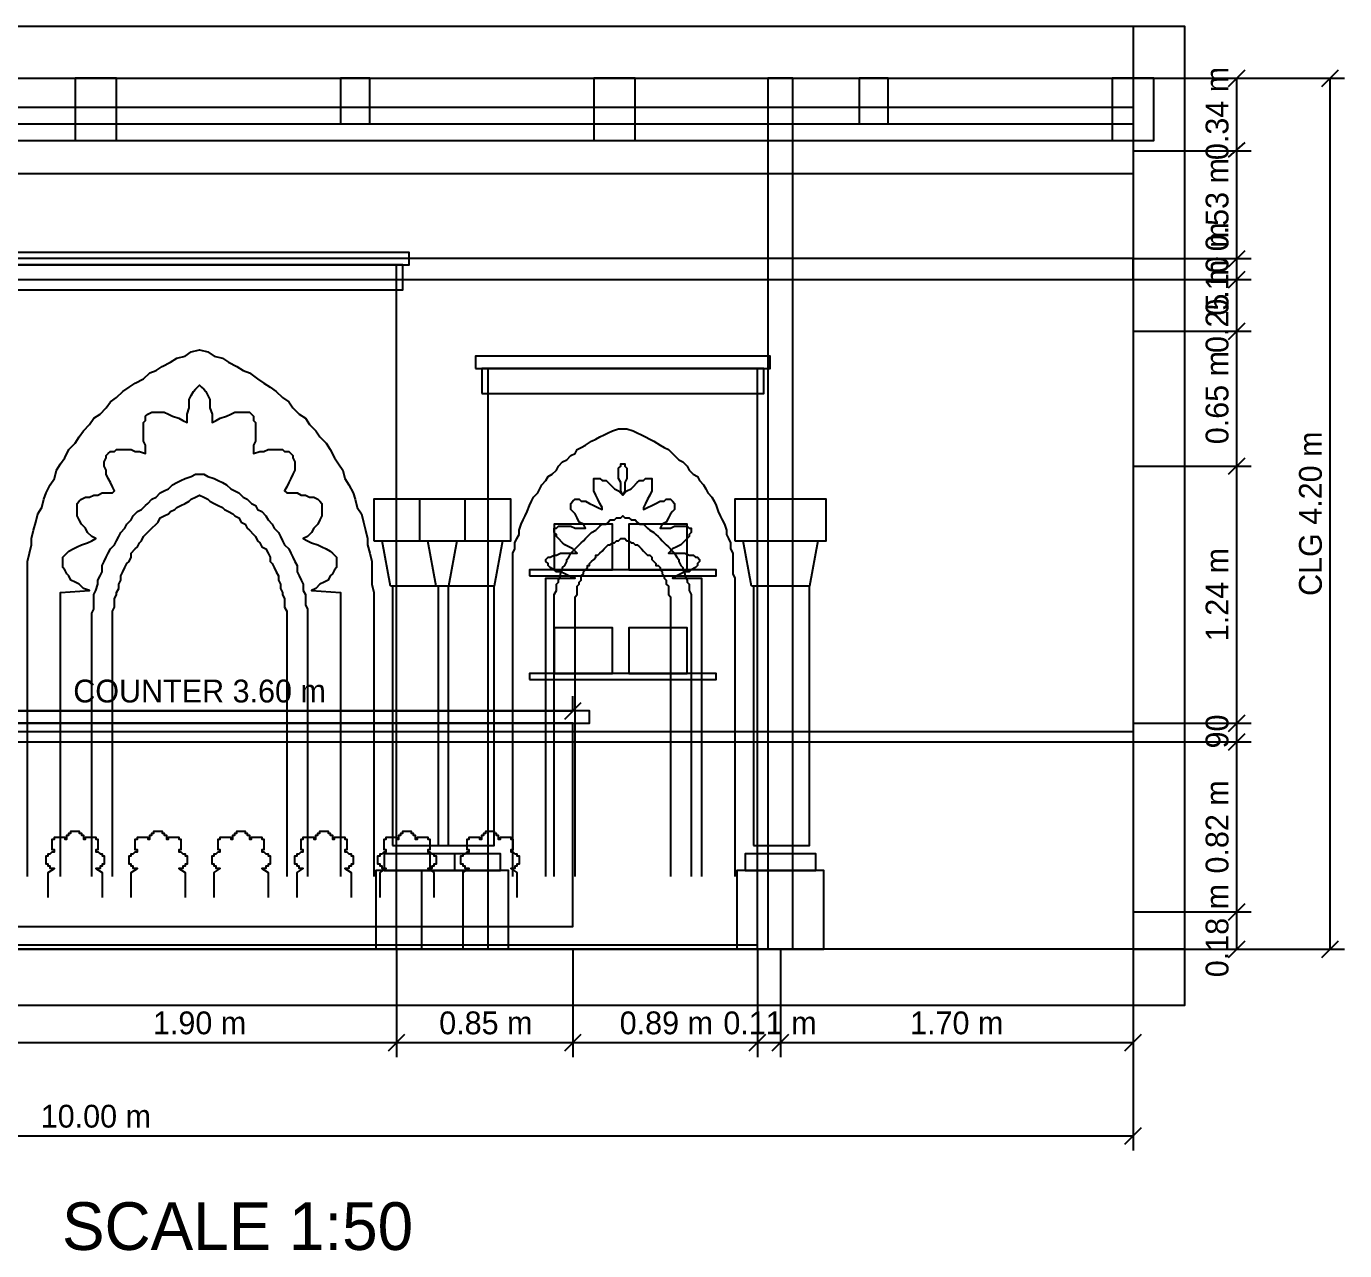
# Model space of a CAD drawing. Header units: metres. Extents: x 1 to 105, y 0 to 17.
# Drawn here: x 58.38 to 64.73, y 0 to 5.9 of the extents above; entities that cross this region are included whole.
import ezdxf
from ezdxf.enums import TextEntityAlignment as Align

# ---------------------------------------------------------------- set-up
doc = ezdxf.new("R2010")
doc.units = ezdxf.units.M
for name, color, linetype in [('A-DIM', 3, 'CONTINUOUS'), ('A-TITLE', 7, 'CONTINUOUS'), ('A-WALL-CUT', 7, 'CONTINUOUS'), ('I-CEIL', 30, 'CONTINUOUS'), ('I-FURN', 7, 'CONTINUOUS'), ('I-JOIN', 7, 'CONTINUOUS')]:
    doc.layers.add(name, color=color, linetype=linetype)

msp = doc.modelspace()

# ---------------------------------------------------------------- linework, layer by layer
at = {"layer": 'A-DIM'}
for p, q in [((64.17, 5.61), (64.25, 5.69)), ((64.62, 5.61), (64.7, 5.69)), ((63.71, 5.65), (64.28, 5.65)), ((63.71, 5.65), (64.73, 5.65)), ((64.21, 5.3), (64.21, 5.65)), ((64.66, 1.45), (64.66, 5.65)), ((64.17, 5.27), (64.25, 5.34)), ((64.17, 5.27), (64.25, 5.34)), ((63.71, 5.3), (64.28, 5.3)), ((63.71, 5.3), (64.28, 5.3)), ((64.21, 4.78), (64.21, 5.3)), ((63.71, 4.78), (64.28, 4.78)), ((63.71, 4.78), (64.28, 4.78)), ((64.17, 4.74), (64.25, 4.82)), ((64.17, 4.74), (64.25, 4.82)), ((64.21, 4.68), (64.21, 4.78)), ((64.17, 4.64), (64.25, 4.72)), ((64.17, 4.64), (64.25, 4.72)), ((63.71, 4.68), (64.28, 4.68)), ((63.71, 4.68), (64.28, 4.68)), ((64.21, 4.43), (64.21, 4.68)), ((64.17, 4.39), (64.25, 4.47)), ((64.17, 4.39), (64.25, 4.47)), ((63.71, 4.43), (64.28, 4.43)), ((63.71, 4.43), (64.28, 4.43)), ((64.21, 3.78), (64.21, 4.43)), ((64.17, 3.74), (64.25, 3.82)), ((64.17, 3.74), (64.25, 3.82)), ((63.71, 3.78), (64.28, 3.78)), ((63.71, 3.78), (64.28, 3.78)), ((64.21, 2.54), (64.21, 3.78)), ((61.01, 2.6), (61.01, 2.67)), ((60.97, 2.56), (61.05, 2.64)), ((57.41, 2.6), (61.01, 2.6)), ((64.17, 2.5), (64.25, 2.58)), ((64.17, 2.5), (64.25, 2.58)), ((63.71, 2.54), (64.28, 2.54)), ((63.71, 2.54), (64.28, 2.54)), ((64.17, 2.41), (64.25, 2.49)), ((64.17, 2.41), (64.25, 2.49)), ((64.21, 2.45), (64.21, 2.54)), ((63.71, 2.45), (64.28, 2.45)), ((63.71, 2.45), (64.28, 2.45)), ((64.21, 1.63), (64.21, 2.45)), ((64.17, 1.59), (64.25, 1.67)), ((64.17, 1.59), (64.25, 1.67)), ((63.71, 1.63), (64.28, 1.63)), ((63.71, 1.63), (64.28, 1.63)), ((64.21, 1.45), (64.21, 1.63)), ((64.17, 1.41), (64.25, 1.49)), ((64.62, 1.41), (64.7, 1.49)), ((60.16, 1.45), (60.16, 0.93)), ((60.16, 1.45), (60.16, 0.93)), ((61.01, 1.45), (61.01, 0.93)), ((61.01, 1.45), (61.01, 0.93)), ((61.9, 1.45), (61.9, 0.93)), ((61.9, 1.45), (61.9, 0.93)), ((62.01, 1.45), (62.01, 0.93)), ((62.01, 1.45), (62.01, 0.93)), ((63.71, 1.45), (63.71, 0.48)), ((63.71, 1.45), (63.71, 0.93)), ((63.71, 1.45), (64.28, 1.45)), ((63.71, 1.45), (64.73, 1.45)), ((60.12, 0.96), (60.2, 1.04)), ((60.12, 0.96), (60.2, 1.04)), ((60.97, 0.96), (61.05, 1.04)), ((60.97, 0.96), (61.05, 1.04)), ((61.86, 0.96), (61.94, 1.04)), ((61.86, 0.96), (61.94, 1.04)), ((61.97, 0.96), (62.05, 1.04)), ((61.97, 0.96), (62.05, 1.04)), ((63.67, 0.96), (63.75, 1.04)), ((58.26, 1), (60.16, 1)), ((60.16, 1), (61.01, 1)), ((61.01, 1), (61.9, 1)), ((61.9, 1), (62.01, 1)), ((62.01, 1), (63.71, 1)), ((63.67, 0.51), (63.75, 0.59)), ((53.71, 0.55), (63.71, 0.55))]:
    msp.add_line(p, q, dxfattribs=at)
at = {"layer": 'A-WALL-CUT'}
for points in [[(53.46, 5.65), (63.96, 5.65), (63.96, 5.9), (53.46, 5.9)], [(63.71, 1.18), (63.96, 1.18), (63.96, 5.9), (63.71, 5.9)], [(61.95, 1.45), (62.07, 1.45), (62.07, 5.65), (61.95, 5.65)], [(53.46, 1.18), (63.96, 1.18), (63.96, 1.45), (53.46, 1.45)]]:
    msp.add_lwpolyline(points, close=True, dxfattribs=at)
at = {"layer": 'I-CEIL'}
for p, q in [((53.71, 5.43), (63.71, 5.43)), ((53.71, 5.35), (63.71, 5.35))]:
    msp.add_line(p, q, dxfattribs=at)
for points in [[(58.61, 5.35), (58.81, 5.35), (58.81, 5.65), (58.61, 5.65)], [(59.89, 5.43), (60.03, 5.43), (60.03, 5.65), (59.89, 5.65)], [(61.11, 5.35), (61.31, 5.35), (61.31, 5.65), (61.11, 5.65)], [(62.39, 5.43), (62.53, 5.43), (62.53, 5.65), (62.39, 5.65)], [(63.61, 5.35), (63.81, 5.35), (63.81, 5.65), (63.61, 5.65)]]:
    msp.add_lwpolyline(points, close=True, dxfattribs=at)
at = {"layer": 'I-FURN'}
for points in [[(60.92, 3.28), (61.2, 3.28), (61.2, 3.5), (60.92, 3.5)], [(61.28, 3.28), (61.56, 3.28), (61.56, 3.5), (61.28, 3.5)], [(60.92, 2.78), (61.2, 2.78), (61.2, 3), (60.92, 3)], [(61.28, 2.78), (61.56, 2.78), (61.56, 3), (61.28, 3)]]:
    msp.add_lwpolyline(points, close=True, dxfattribs=at)
at = {"layer": 'I-JOIN'}
for p, q in [((53.71, 5.51), (63.71, 5.51)), ((53.71, 5.35), (63.71, 5.35)), ((53.71, 5.19), (63.71, 5.19)), ((53.71, 2.5), (63.71, 2.5)), ((53.71, 2.45), (63.71, 2.45))]:
    msp.add_line(p, q, dxfattribs=at)
for points in [[(53.71, 4.68), (63.71, 4.68), (63.71, 4.78), (53.71, 4.78)], [(58.2, 4.75), (60.22, 4.75), (60.22, 4.81), (58.2, 4.81)], [(58.23, 4.63), (60.19, 4.63), (60.19, 4.75), (58.23, 4.75)], [(58.26, 1.45), (60.16, 1.45), (60.16, 4.75), (58.26, 4.75)], [(60.54, 4.25), (61.96, 4.25), (61.96, 4.31), (60.54, 4.31)], [(60.57, 4.13), (61.93, 4.13), (61.93, 4.25), (60.57, 4.25)], [(60.6, 1.45), (61.9, 1.45), (61.9, 4.25), (60.6, 4.25)], [(60.05, 3.42), (60.49, 3.42), (60.49, 3.62), (60.05, 3.62)], [(60.27, 3.42), (60.71, 3.42), (60.71, 3.62), (60.27, 3.62)], [(61.79, 3.42), (62.23, 3.42), (62.23, 3.62), (61.79, 3.62)], [(60.13, 3.2), (60.09, 3.42), (60.45, 3.42), (60.41, 3.2)], [(60.35, 3.2), (60.31, 3.42), (60.67, 3.42), (60.63, 3.2)], [(61.87, 3.2), (61.83, 3.42), (62.19, 3.42), (62.15, 3.2)], [(60.8, 3.25), (61.7, 3.25), (61.7, 3.28), (60.8, 3.28)], [(60.14, 1.95), (60.41, 1.95), (60.41, 3.2), (60.14, 3.2)], [(60.36, 1.95), (60.63, 1.95), (60.63, 3.2), (60.36, 3.2)], [(61.88, 1.95), (62.15, 1.95), (62.15, 3.2), (61.88, 3.2)], [(60.8, 2.75), (61.7, 2.75), (61.7, 2.78), (60.8, 2.78)], [(57.34, 2.54), (61.09, 2.54), (61.09, 2.6), (57.34, 2.6)], [(57.41, 1.56), (61.01, 1.56), (61.01, 2.54), (57.41, 2.54)], [(60.1, 1.83), (60.44, 1.83), (60.44, 1.91), (60.1, 1.91)], [(60.32, 1.83), (60.66, 1.83), (60.66, 1.91), (60.32, 1.91)], [(61.84, 1.83), (62.18, 1.83), (62.18, 1.91), (61.84, 1.91)], [(60.06, 1.45), (60.48, 1.45), (60.48, 1.83), (60.06, 1.83)], [(60.28, 1.45), (60.7, 1.45), (60.7, 1.83), (60.28, 1.83)], [(61.8, 1.45), (62.22, 1.45), (62.22, 1.83), (61.8, 1.83)], [(56.52, 1.45), (61.9, 1.45), (61.9, 1.47), (56.52, 1.47)]]:
    msp.add_lwpolyline(points, close=True, dxfattribs=at)
for points in [[(58.38, 1.8), (58.38, 3.17), (58.38, 3.21), (58.38, 3.24), (58.38, 3.28), (58.38, 3.32), (58.39, 3.36), (58.4, 3.4), (58.4, 3.43), (58.41, 3.47), (58.42, 3.51), (58.43, 3.55), (58.45, 3.58), (58.46, 3.62), (58.47, 3.65), (58.49, 3.69), (58.51, 3.72), (58.52, 3.76), (58.54, 3.79), (58.56, 3.82), (58.58, 3.86), (58.61, 3.89), (58.63, 3.92), (58.65, 3.95), (58.68, 3.98), (58.7, 4.01), (58.73, 4.03), (58.76, 4.06), (58.78, 4.09), (58.81, 4.11), (58.84, 4.14), (58.87, 4.16), (58.9, 4.18), (58.94, 4.2), (58.97, 4.23), (59, 4.24), (59.03, 4.26), (59.07, 4.28), (59.1, 4.3), (59.14, 4.31), (59.17, 4.33), (59.21, 4.34), (59.25, 4.33), (59.28, 4.31), (59.32, 4.3), (59.35, 4.28), (59.39, 4.26), (59.42, 4.24), (59.45, 4.23), (59.49, 4.2), (59.52, 4.18), (59.55, 4.16), (59.58, 4.14), (59.61, 4.11), (59.64, 4.09), (59.66, 4.06), (59.69, 4.03), (59.72, 4.01), (59.74, 3.98), (59.77, 3.95), (59.79, 3.92), (59.82, 3.89), (59.84, 3.86), (59.86, 3.82), (59.88, 3.79), (59.9, 3.76), (59.91, 3.72), (59.93, 3.69), (59.95, 3.65), (59.96, 3.62), (59.97, 3.58), (59.99, 3.55), (60, 3.51), (60.01, 3.47), (60.02, 3.43), (60.02, 3.4), (60.03, 3.36), (60.04, 3.32), (60.04, 3.28), (60.04, 3.24), (60.04, 3.21), (60.05, 3.17), (60.05, 1.8)], [(58.54, 1.8), (58.54, 3.17), (58.68, 3.18), (58.65, 3.19), (58.63, 3.21), (58.61, 3.22), (58.59, 3.23), (58.58, 3.25), (58.57, 3.26), (58.56, 3.28), (58.55, 3.29), (58.55, 3.31), (58.55, 3.32), (58.55, 3.34), (58.56, 3.35), (58.57, 3.36), (58.58, 3.37), (58.6, 3.38), (58.62, 3.39), (58.64, 3.4), (58.67, 3.41), (58.69, 3.42), (58.71, 3.43), (58.69, 3.44), (58.67, 3.46), (58.66, 3.48), (58.64, 3.5), (58.63, 3.52), (58.62, 3.54), (58.62, 3.55), (58.62, 3.57), (58.62, 3.58), (58.62, 3.6), (58.63, 3.61), (58.64, 3.62), (58.66, 3.63), (58.68, 3.63), (58.7, 3.64), (58.72, 3.64), (58.74, 3.65), (58.77, 3.65), (58.79, 3.65), (58.8, 3.66), (58.79, 3.68), (58.78, 3.7), (58.77, 3.72), (58.76, 3.74), (58.76, 3.76), (58.75, 3.78), (58.75, 3.8), (58.76, 3.82), (58.76, 3.83), (58.77, 3.84), (58.78, 3.85), (58.8, 3.85), (58.81, 3.86), (58.83, 3.86), (58.85, 3.86), (58.88, 3.86), (58.9, 3.85), (58.92, 3.85), (58.95, 3.84), (58.95, 3.86), (58.95, 3.88), (58.94, 3.9), (58.94, 3.93), (58.94, 3.95), (58.94, 3.97), (58.94, 3.99), (58.95, 4), (58.95, 4.02), (58.96, 4.03), (58.98, 4.04), (58.99, 4.04), (59.01, 4.04), (59.02, 4.04), (59.04, 4.04), (59.06, 4.03), (59.08, 4.02), (59.11, 4.01), (59.13, 4), (59.15, 3.99), (59.15, 4.01), (59.15, 4.03), (59.16, 4.06), (59.16, 4.08), (59.16, 4.1), (59.17, 4.12), (59.18, 4.14), (59.19, 4.15), (59.2, 4.16), (59.21, 4.17), (59.22, 4.16), (59.23, 4.15), (59.24, 4.14), (59.25, 4.12), (59.26, 4.1), (59.26, 4.08), (59.26, 4.06), (59.27, 4.03), (59.27, 4.01), (59.27, 3.99), (59.29, 4), (59.31, 4.01), (59.34, 4.02), (59.36, 4.03), (59.38, 4.04), (59.4, 4.04), (59.41, 4.04), (59.43, 4.04), (59.45, 4.04), (59.46, 4.03), (59.47, 4.02), (59.47, 4), (59.48, 3.99), (59.48, 3.97), (59.48, 3.95), (59.48, 3.93), (59.48, 3.9), (59.47, 3.88), (59.47, 3.86), (59.47, 3.84), (59.5, 3.85), (59.52, 3.85), (59.54, 3.86), (59.57, 3.86), (59.59, 3.86), (59.61, 3.86), (59.62, 3.85), (59.64, 3.85), (59.65, 3.84), (59.66, 3.83), (59.66, 3.82), (59.67, 3.8), (59.67, 3.78), (59.67, 3.76), (59.66, 3.74), (59.65, 3.72), (59.64, 3.7), (59.63, 3.68), (59.62, 3.66), (59.63, 3.65), (59.65, 3.65), (59.68, 3.65), (59.7, 3.64), (59.72, 3.64), (59.74, 3.63), (59.76, 3.63), (59.78, 3.62), (59.79, 3.61), (59.8, 3.6), (59.8, 3.58), (59.8, 3.57), (59.8, 3.55), (59.8, 3.54), (59.79, 3.52), (59.78, 3.5), (59.76, 3.48), (59.75, 3.46), (59.73, 3.44), (59.71, 3.43), (59.73, 3.42), (59.75, 3.41), (59.78, 3.4), (59.8, 3.39), (59.82, 3.38), (59.84, 3.37), (59.85, 3.36), (59.86, 3.35), (59.87, 3.34), (59.87, 3.32), (59.87, 3.31), (59.87, 3.29), (59.86, 3.28), (59.85, 3.26), (59.84, 3.25), (59.83, 3.23), (59.81, 3.22), (59.79, 3.21), (59.77, 3.19), (59.75, 3.18), (59.89, 3.17), (59.89, 1.8)], [(60.72, 1.8), (60.72, 3.24), (60.72, 3.26), (60.72, 3.29), (60.72, 3.31), (60.72, 3.33), (60.72, 3.36), (60.73, 3.38), (60.73, 3.41), (60.74, 3.43), (60.75, 3.45), (60.75, 3.47), (60.76, 3.5), (60.77, 3.52), (60.78, 3.54), (60.79, 3.56), (60.8, 3.59), (60.81, 3.61), (60.82, 3.63), (60.84, 3.65), (60.85, 3.67), (60.86, 3.69), (60.88, 3.71), (60.89, 3.73), (60.91, 3.74), (60.93, 3.76), (60.94, 3.78), (60.96, 3.8), (60.98, 3.81), (61, 3.83), (61.02, 3.84), (61.03, 3.86), (61.05, 3.87), (61.07, 3.88), (61.1, 3.9), (61.12, 3.91), (61.14, 3.92), (61.16, 3.93), (61.18, 3.94), (61.2, 3.95), (61.23, 3.96), (61.25, 3.96), (61.27, 3.96), (61.3, 3.95), (61.32, 3.94), (61.34, 3.93), (61.36, 3.92), (61.38, 3.91), (61.4, 3.9), (61.43, 3.88), (61.45, 3.87), (61.47, 3.86), (61.49, 3.84), (61.5, 3.83), (61.52, 3.81), (61.54, 3.8), (61.56, 3.78), (61.57, 3.76), (61.59, 3.74), (61.61, 3.73), (61.62, 3.71), (61.64, 3.69), (61.65, 3.67), (61.66, 3.65), (61.68, 3.63), (61.69, 3.61), (61.7, 3.59), (61.71, 3.56), (61.72, 3.54), (61.73, 3.52), (61.74, 3.5), (61.75, 3.47), (61.75, 3.45), (61.76, 3.43), (61.77, 3.41), (61.77, 3.38), (61.78, 3.36), (61.78, 3.33), (61.78, 3.31), (61.78, 3.29), (61.78, 3.26), (61.79, 3.24), (61.79, 1.8)], [(60.88, 1.8), (60.88, 3.24), (61.02, 3.24), (60.99, 3.25), (60.97, 3.26), (60.95, 3.27), (60.93, 3.27), (60.92, 3.28), (60.9, 3.29), (60.89, 3.3), (60.89, 3.31), (60.88, 3.32), (60.88, 3.32), (60.88, 3.33), (60.89, 3.34), (60.9, 3.34), (60.92, 3.35), (60.93, 3.35), (60.95, 3.36), (60.97, 3.36), (60.99, 3.36), (61.01, 3.36), (61.03, 3.36), (61.01, 3.38), (60.99, 3.39), (60.97, 3.4), (60.96, 3.41), (60.94, 3.43), (60.93, 3.44), (60.93, 3.45), (60.92, 3.46), (60.92, 3.47), (60.92, 3.48), (60.93, 3.48), (60.94, 3.49), (60.95, 3.49), (60.97, 3.49), (60.98, 3.49), (61, 3.49), (61.02, 3.48), (61.04, 3.48), (61.07, 3.48), (61.07, 3.48), (61.06, 3.5), (61.04, 3.51), (61.03, 3.53), (61.02, 3.55), (61.01, 3.56), (61, 3.57), (61, 3.59), (61, 3.6), (61, 3.6), (61.01, 3.61), (61.01, 3.61), (61.02, 3.62), (61.04, 3.62), (61.05, 3.61), (61.07, 3.61), (61.09, 3.6), (61.11, 3.59), (61.13, 3.58), (61.15, 3.57), (61.15, 3.58), (61.14, 3.6), (61.13, 3.62), (61.12, 3.64), (61.11, 3.66), (61.11, 3.67), (61.11, 3.69), (61.11, 3.7), (61.11, 3.71), (61.11, 3.72), (61.12, 3.72), (61.13, 3.72), (61.14, 3.72), (61.15, 3.71), (61.17, 3.71), (61.18, 3.7), (61.2, 3.68), (61.21, 3.67), (61.23, 3.66), (61.25, 3.64), (61.24, 3.66), (61.24, 3.68), (61.24, 3.7), (61.23, 3.72), (61.23, 3.74), (61.23, 3.76), (61.23, 3.77), (61.24, 3.78), (61.24, 3.79), (61.25, 3.79), (61.26, 3.79), (61.26, 3.78), (61.27, 3.77), (61.27, 3.76), (61.27, 3.74), (61.27, 3.72), (61.26, 3.7), (61.26, 3.68), (61.26, 3.66), (61.25, 3.64), (61.27, 3.66), (61.29, 3.67), (61.3, 3.68), (61.32, 3.7), (61.33, 3.71), (61.35, 3.71), (61.36, 3.72), (61.37, 3.72), (61.38, 3.72), (61.39, 3.72), (61.39, 3.71), (61.39, 3.7), (61.39, 3.69), (61.39, 3.67), (61.39, 3.66), (61.38, 3.64), (61.37, 3.62), (61.36, 3.6), (61.35, 3.58), (61.35, 3.57), (61.37, 3.58), (61.39, 3.59), (61.41, 3.6), (61.43, 3.61), (61.45, 3.61), (61.46, 3.62), (61.48, 3.62), (61.49, 3.61), (61.49, 3.61), (61.5, 3.6), (61.5, 3.6), (61.5, 3.59), (61.5, 3.57), (61.49, 3.56), (61.48, 3.55), (61.47, 3.53), (61.46, 3.51), (61.44, 3.5), (61.43, 3.48), (61.43, 3.48), (61.46, 3.48), (61.48, 3.48), (61.5, 3.49), (61.52, 3.49), (61.53, 3.49), (61.55, 3.49), (61.56, 3.49), (61.57, 3.48), (61.58, 3.48), (61.58, 3.47), (61.58, 3.46), (61.57, 3.45), (61.57, 3.44), (61.56, 3.43), (61.54, 3.41), (61.53, 3.4), (61.51, 3.39), (61.49, 3.38), (61.47, 3.36), (61.49, 3.36), (61.51, 3.36), (61.53, 3.36), (61.55, 3.36), (61.57, 3.35), (61.59, 3.35), (61.6, 3.34), (61.61, 3.34), (61.62, 3.33), (61.62, 3.32), (61.62, 3.32), (61.61, 3.31), (61.61, 3.3), (61.6, 3.29), (61.58, 3.28), (61.57, 3.27), (61.55, 3.27), (61.53, 3.26), (61.51, 3.25), (61.49, 3.24), (61.63, 3.24), (61.63, 1.8)], [(58.69, 1.8), (58.69, 3.02), (58.69, 3.04), (58.69, 3.07), (58.7, 3.09), (58.7, 3.11), (58.7, 3.14), (58.7, 3.16), (58.71, 3.18), (58.72, 3.21), (58.72, 3.23), (58.73, 3.25), (58.74, 3.27), (58.74, 3.3), (58.75, 3.32), (58.76, 3.34), (58.77, 3.36), (58.78, 3.38), (58.8, 3.4), (58.81, 3.42), (58.82, 3.44), (58.83, 3.46), (58.85, 3.48), (58.86, 3.5), (58.88, 3.52), (58.89, 3.54), (58.91, 3.56), (58.93, 3.57), (58.95, 3.59), (58.96, 3.6), (58.98, 3.62), (59, 3.63), (59.02, 3.65), (59.04, 3.66), (59.06, 3.67), (59.08, 3.69), (59.1, 3.7), (59.12, 3.71), (59.14, 3.72), (59.17, 3.73), (59.19, 3.74), (59.21, 3.74), (59.23, 3.74), (59.25, 3.73), (59.28, 3.72), (59.3, 3.71), (59.32, 3.7), (59.34, 3.69), (59.36, 3.67), (59.38, 3.66), (59.4, 3.65), (59.42, 3.63), (59.44, 3.62), (59.46, 3.6), (59.48, 3.59), (59.49, 3.57), (59.51, 3.56), (59.53, 3.54), (59.54, 3.52), (59.56, 3.5), (59.57, 3.48), (59.59, 3.46), (59.6, 3.44), (59.61, 3.42), (59.62, 3.4), (59.64, 3.38), (59.65, 3.36), (59.66, 3.34), (59.67, 3.32), (59.68, 3.3), (59.68, 3.27), (59.69, 3.25), (59.7, 3.23), (59.71, 3.21), (59.71, 3.18), (59.72, 3.16), (59.72, 3.14), (59.72, 3.11), (59.73, 3.09), (59.73, 3.07), (59.73, 3.04), (59.73, 3.02), (59.73, 1.8)], [(58.79, 1.8), (58.79, 3.02), (58.79, 3.04), (58.79, 3.06), (58.79, 3.08), (58.8, 3.1), (58.8, 3.12), (58.8, 3.14), (58.81, 3.16), (58.81, 3.17), (58.82, 3.19), (58.82, 3.21), (58.83, 3.23), (58.83, 3.25), (58.84, 3.27), (58.85, 3.29), (58.86, 3.31), (58.87, 3.32), (58.88, 3.34), (58.88, 3.36), (58.9, 3.38), (58.91, 3.39), (58.92, 3.41), (58.93, 3.42), (58.94, 3.44), (58.95, 3.45), (58.97, 3.47), (58.98, 3.48), (59, 3.5), (59.01, 3.51), (59.02, 3.53), (59.04, 3.54), (59.06, 3.55), (59.07, 3.56), (59.09, 3.57), (59.1, 3.58), (59.12, 3.59), (59.14, 3.6), (59.16, 3.61), (59.17, 3.62), (59.19, 3.63), (59.21, 3.64), (59.23, 3.63), (59.25, 3.62), (59.26, 3.61), (59.28, 3.6), (59.3, 3.59), (59.32, 3.58), (59.33, 3.57), (59.35, 3.56), (59.37, 3.55), (59.38, 3.54), (59.4, 3.53), (59.41, 3.51), (59.43, 3.5), (59.44, 3.48), (59.45, 3.47), (59.47, 3.45), (59.48, 3.44), (59.49, 3.42), (59.5, 3.41), (59.51, 3.39), (59.53, 3.38), (59.54, 3.36), (59.55, 3.34), (59.55, 3.32), (59.56, 3.31), (59.57, 3.29), (59.58, 3.27), (59.59, 3.25), (59.59, 3.23), (59.6, 3.21), (59.6, 3.19), (59.61, 3.17), (59.61, 3.16), (59.62, 3.14), (59.62, 3.12), (59.62, 3.1), (59.63, 3.08), (59.63, 3.06), (59.63, 3.04), (59.63, 3.02), (59.63, 1.8)], [(60.92, 1.8), (60.92, 3.09), (60.92, 3.1), (60.92, 3.12), (60.92, 3.13), (60.92, 3.15), (60.92, 3.16), (60.93, 3.18), (60.93, 3.19), (60.93, 3.21), (60.94, 3.22), (60.94, 3.23), (60.95, 3.25), (60.95, 3.26), (60.96, 3.28), (60.96, 3.29), (60.97, 3.3), (60.98, 3.32), (60.98, 3.33), (60.99, 3.34), (61, 3.36), (61.01, 3.37), (61.02, 3.38), (61.03, 3.39), (61.04, 3.4), (61.05, 3.41), (61.06, 3.42), (61.07, 3.43), (61.08, 3.44), (61.09, 3.45), (61.1, 3.46), (61.12, 3.47), (61.13, 3.48), (61.14, 3.49), (61.15, 3.5), (61.17, 3.5), (61.18, 3.51), (61.19, 3.52), (61.21, 3.52), (61.22, 3.53), (61.24, 3.53), (61.25, 3.54), (61.26, 3.53), (61.28, 3.53), (61.29, 3.52), (61.31, 3.52), (61.32, 3.51), (61.33, 3.5), (61.35, 3.5), (61.36, 3.49), (61.37, 3.48), (61.38, 3.47), (61.4, 3.46), (61.41, 3.45), (61.42, 3.44), (61.43, 3.43), (61.44, 3.42), (61.45, 3.41), (61.46, 3.4), (61.47, 3.39), (61.48, 3.38), (61.49, 3.37), (61.5, 3.36), (61.51, 3.34), (61.52, 3.33), (61.52, 3.32), (61.53, 3.3), (61.54, 3.29), (61.54, 3.28), (61.55, 3.26), (61.55, 3.25), (61.56, 3.23), (61.56, 3.22), (61.57, 3.21), (61.57, 3.19), (61.57, 3.18), (61.58, 3.16), (61.58, 3.15), (61.58, 3.13), (61.58, 3.12), (61.58, 3.1), (61.58, 3.09), (61.58, 1.8)], [(61.02, 1.8), (61.02, 3.09), (61.02, 3.1), (61.02, 3.11), (61.02, 3.12), (61.02, 3.13), (61.02, 3.14), (61.02, 3.15), (61.03, 3.16), (61.03, 3.17), (61.03, 3.19), (61.03, 3.2), (61.04, 3.21), (61.04, 3.22), (61.05, 3.23), (61.05, 3.24), (61.05, 3.25), (61.06, 3.26), (61.06, 3.27), (61.07, 3.28), (61.08, 3.29), (61.08, 3.3), (61.09, 3.3), (61.09, 3.31), (61.1, 3.32), (61.11, 3.33), (61.12, 3.34), (61.12, 3.35), (61.13, 3.35), (61.14, 3.36), (61.15, 3.37), (61.16, 3.38), (61.16, 3.38), (61.17, 3.39), (61.18, 3.4), (61.19, 3.4), (61.2, 3.41), (61.21, 3.41), (61.22, 3.42), (61.23, 3.42), (61.24, 3.43), (61.25, 3.43), (61.26, 3.43), (61.27, 3.42), (61.28, 3.42), (61.29, 3.41), (61.3, 3.41), (61.31, 3.4), (61.32, 3.4), (61.33, 3.39), (61.34, 3.38), (61.34, 3.38), (61.35, 3.37), (61.36, 3.36), (61.37, 3.35), (61.38, 3.35), (61.39, 3.34), (61.39, 3.33), (61.4, 3.32), (61.41, 3.31), (61.41, 3.3), (61.42, 3.3), (61.43, 3.29), (61.43, 3.28), (61.44, 3.27), (61.44, 3.26), (61.45, 3.25), (61.45, 3.24), (61.46, 3.23), (61.46, 3.22), (61.46, 3.21), (61.47, 3.2), (61.47, 3.19), (61.47, 3.17), (61.47, 3.16), (61.48, 3.15), (61.48, 3.14), (61.48, 3.13), (61.48, 3.12), (61.48, 3.11), (61.48, 3.1), (61.48, 3.09), (61.48, 1.8)], [(58.48, 1.7), (58.48, 1.82), (58.51, 1.84), (58.5, 1.84), (58.5, 1.84), (58.49, 1.84), (58.49, 1.85), (58.49, 1.85), (58.48, 1.85), (58.48, 1.85), (58.48, 1.86), (58.47, 1.86), (58.47, 1.86), (58.47, 1.87), (58.47, 1.87), (58.47, 1.87), (58.47, 1.88), (58.47, 1.88), (58.47, 1.88), (58.47, 1.89), (58.47, 1.89), (58.47, 1.89), (58.47, 1.9), (58.47, 1.9), (58.48, 1.9), (58.48, 1.91), (58.48, 1.91), (58.49, 1.91), (58.49, 1.91), (58.49, 1.91), (58.5, 1.92), (58.5, 1.92), (58.51, 1.92), (58.51, 1.92), (58.51, 1.93), (58.51, 1.93), (58.5, 1.93), (58.5, 1.94), (58.5, 1.94), (58.5, 1.95), (58.5, 1.95), (58.5, 1.95), (58.5, 1.96), (58.5, 1.96), (58.5, 1.97), (58.5, 1.97), (58.5, 1.97), (58.5, 1.98), (58.51, 1.98), (58.51, 1.98), (58.51, 1.98), (58.51, 1.99), (58.52, 1.99), (58.52, 1.99), (58.52, 1.99), (58.53, 1.99), (58.53, 1.99), (58.54, 1.99), (58.54, 1.99), (58.54, 1.99), (58.55, 1.99), (58.55, 1.99), (58.56, 1.99), (58.56, 1.98), (58.56, 1.98), (58.57, 1.98), (58.57, 1.98), (58.57, 1.99), (58.57, 1.99), (58.57, 2), (58.58, 2), (58.58, 2), (58.58, 2.01), (58.58, 2.01), (58.59, 2.01), (58.59, 2.02), (58.59, 2.02), (58.6, 2.02), (58.6, 2.02), (58.6, 2.02), (58.61, 2.02), (58.61, 2.02), (58.61, 2.02), (58.62, 2.02), (58.62, 2.02), (58.62, 2.02), (58.63, 2.02), (58.63, 2.02), (58.63, 2.01), (58.64, 2.01), (58.64, 2.01), (58.64, 2), (58.64, 2), (58.65, 2), (58.65, 1.99), (58.65, 1.99), (58.65, 1.98), (58.65, 1.98), (58.66, 1.98), (58.66, 1.98), (58.66, 1.99), (58.67, 1.99), (58.67, 1.99), (58.68, 1.99), (58.68, 1.99), (58.68, 1.99), (58.69, 1.99), (58.69, 1.99), (58.7, 1.99), (58.7, 1.99), (58.7, 1.99), (58.71, 1.99), (58.71, 1.98), (58.71, 1.98), (58.71, 1.98), (58.72, 1.98), (58.72, 1.97), (58.72, 1.97), (58.72, 1.97), (58.72, 1.96), (58.72, 1.96), (58.72, 1.95), (58.72, 1.95), (58.72, 1.95), (58.72, 1.94), (58.72, 1.94), (58.72, 1.93), (58.72, 1.93), (58.71, 1.93), (58.71, 1.92), (58.72, 1.92), (58.72, 1.92), (58.72, 1.92), (58.73, 1.91), (58.73, 1.91), (58.73, 1.91), (58.74, 1.91), (58.74, 1.91), (58.74, 1.9), (58.75, 1.9), (58.75, 1.9), (58.75, 1.89), (58.75, 1.89), (58.75, 1.89), (58.75, 1.88), (58.75, 1.88), (58.75, 1.88), (58.75, 1.87), (58.75, 1.87), (58.75, 1.87), (58.75, 1.86), (58.75, 1.86), (58.74, 1.86), (58.74, 1.85), (58.74, 1.85), (58.73, 1.85), (58.73, 1.85), (58.73, 1.84), (58.72, 1.84), (58.72, 1.84), (58.71, 1.84), (58.74, 1.82), (58.74, 1.7)], [(58.88, 1.7), (58.88, 1.82), (58.91, 1.84), (58.9, 1.84), (58.9, 1.84), (58.89, 1.84), (58.89, 1.85), (58.89, 1.85), (58.88, 1.85), (58.88, 1.85), (58.88, 1.86), (58.87, 1.86), (58.87, 1.86), (58.87, 1.87), (58.87, 1.87), (58.87, 1.87), (58.87, 1.88), (58.87, 1.88), (58.87, 1.88), (58.87, 1.89), (58.87, 1.89), (58.87, 1.89), (58.87, 1.9), (58.87, 1.9), (58.88, 1.9), (58.88, 1.91), (58.88, 1.91), (58.89, 1.91), (58.89, 1.91), (58.89, 1.91), (58.9, 1.92), (58.9, 1.92), (58.91, 1.92), (58.91, 1.92), (58.91, 1.93), (58.91, 1.93), (58.9, 1.93), (58.9, 1.94), (58.9, 1.94), (58.9, 1.95), (58.9, 1.95), (58.9, 1.95), (58.9, 1.96), (58.9, 1.96), (58.9, 1.97), (58.9, 1.97), (58.9, 1.97), (58.9, 1.98), (58.91, 1.98), (58.91, 1.98), (58.91, 1.98), (58.91, 1.99), (58.92, 1.99), (58.92, 1.99), (58.92, 1.99), (58.93, 1.99), (58.93, 1.99), (58.94, 1.99), (58.94, 1.99), (58.94, 1.99), (58.95, 1.99), (58.95, 1.99), (58.96, 1.99), (58.96, 1.98), (58.96, 1.98), (58.97, 1.98), (58.97, 1.98), (58.97, 1.99), (58.97, 1.99), (58.97, 2), (58.98, 2), (58.98, 2), (58.98, 2.01), (58.98, 2.01), (58.99, 2.01), (58.99, 2.02), (58.99, 2.02), (59, 2.02), (59, 2.02), (59, 2.02), (59.01, 2.02), (59.01, 2.02), (59.01, 2.02), (59.02, 2.02), (59.02, 2.02), (59.02, 2.02), (59.03, 2.02), (59.03, 2.02), (59.03, 2.01), (59.04, 2.01), (59.04, 2.01), (59.04, 2), (59.04, 2), (59.05, 2), (59.05, 1.99), (59.05, 1.99), (59.05, 1.98), (59.05, 1.98), (59.06, 1.98), (59.06, 1.98), (59.06, 1.99), (59.07, 1.99), (59.07, 1.99), (59.08, 1.99), (59.08, 1.99), (59.08, 1.99), (59.09, 1.99), (59.09, 1.99), (59.1, 1.99), (59.1, 1.99), (59.1, 1.99), (59.11, 1.99), (59.11, 1.98), (59.11, 1.98), (59.11, 1.98), (59.12, 1.98), (59.12, 1.97), (59.12, 1.97), (59.12, 1.97), (59.12, 1.96), (59.12, 1.96), (59.12, 1.95), (59.12, 1.95), (59.12, 1.95), (59.12, 1.94), (59.12, 1.94), (59.12, 1.93), (59.12, 1.93), (59.11, 1.93), (59.11, 1.92), (59.12, 1.92), (59.12, 1.92), (59.12, 1.92), (59.13, 1.91), (59.13, 1.91), (59.13, 1.91), (59.14, 1.91), (59.14, 1.91), (59.14, 1.9), (59.15, 1.9), (59.15, 1.9), (59.15, 1.89), (59.15, 1.89), (59.15, 1.89), (59.15, 1.88), (59.15, 1.88), (59.15, 1.88), (59.15, 1.87), (59.15, 1.87), (59.15, 1.87), (59.15, 1.86), (59.15, 1.86), (59.14, 1.86), (59.14, 1.85), (59.14, 1.85), (59.13, 1.85), (59.13, 1.85), (59.13, 1.84), (59.12, 1.84), (59.12, 1.84), (59.11, 1.84), (59.14, 1.82), (59.14, 1.7)], [(59.28, 1.7), (59.28, 1.82), (59.31, 1.84), (59.3, 1.84), (59.3, 1.84), (59.29, 1.84), (59.29, 1.85), (59.29, 1.85), (59.28, 1.85), (59.28, 1.85), (59.28, 1.86), (59.27, 1.86), (59.27, 1.86), (59.27, 1.87), (59.27, 1.87), (59.27, 1.87), (59.27, 1.88), (59.27, 1.88), (59.27, 1.88), (59.27, 1.89), (59.27, 1.89), (59.27, 1.89), (59.27, 1.9), (59.27, 1.9), (59.28, 1.9), (59.28, 1.91), (59.28, 1.91), (59.29, 1.91), (59.29, 1.91), (59.29, 1.91), (59.3, 1.92), (59.3, 1.92), (59.31, 1.92), (59.31, 1.92), (59.31, 1.93), (59.31, 1.93), (59.3, 1.93), (59.3, 1.94), (59.3, 1.94), (59.3, 1.95), (59.3, 1.95), (59.3, 1.95), (59.3, 1.96), (59.3, 1.96), (59.3, 1.97), (59.3, 1.97), (59.3, 1.97), (59.3, 1.98), (59.31, 1.98), (59.31, 1.98), (59.31, 1.98), (59.31, 1.99), (59.32, 1.99), (59.32, 1.99), (59.32, 1.99), (59.33, 1.99), (59.33, 1.99), (59.34, 1.99), (59.34, 1.99), (59.34, 1.99), (59.35, 1.99), (59.35, 1.99), (59.36, 1.99), (59.36, 1.98), (59.36, 1.98), (59.37, 1.98), (59.37, 1.98), (59.37, 1.99), (59.37, 1.99), (59.37, 2), (59.38, 2), (59.38, 2), (59.38, 2.01), (59.38, 2.01), (59.39, 2.01), (59.39, 2.02), (59.39, 2.02), (59.4, 2.02), (59.4, 2.02), (59.4, 2.02), (59.41, 2.02), (59.41, 2.02), (59.41, 2.02), (59.42, 2.02), (59.42, 2.02), (59.42, 2.02), (59.43, 2.02), (59.43, 2.02), (59.43, 2.01), (59.44, 2.01), (59.44, 2.01), (59.44, 2), (59.44, 2), (59.45, 2), (59.45, 1.99), (59.45, 1.99), (59.45, 1.98), (59.45, 1.98), (59.46, 1.98), (59.46, 1.98), (59.46, 1.99), (59.47, 1.99), (59.47, 1.99), (59.48, 1.99), (59.48, 1.99), (59.48, 1.99), (59.49, 1.99), (59.49, 1.99), (59.5, 1.99), (59.5, 1.99), (59.5, 1.99), (59.51, 1.99), (59.51, 1.98), (59.51, 1.98), (59.51, 1.98), (59.52, 1.98), (59.52, 1.97), (59.52, 1.97), (59.52, 1.97), (59.52, 1.96), (59.52, 1.96), (59.52, 1.95), (59.52, 1.95), (59.52, 1.95), (59.52, 1.94), (59.52, 1.94), (59.52, 1.93), (59.52, 1.93), (59.51, 1.93), (59.51, 1.92), (59.52, 1.92), (59.52, 1.92), (59.52, 1.92), (59.53, 1.91), (59.53, 1.91), (59.53, 1.91), (59.54, 1.91), (59.54, 1.91), (59.54, 1.9), (59.55, 1.9), (59.55, 1.9), (59.55, 1.89), (59.55, 1.89), (59.55, 1.89), (59.55, 1.88), (59.55, 1.88), (59.55, 1.88), (59.55, 1.87), (59.55, 1.87), (59.55, 1.87), (59.55, 1.86), (59.55, 1.86), (59.54, 1.86), (59.54, 1.85), (59.54, 1.85), (59.53, 1.85), (59.53, 1.85), (59.53, 1.84), (59.52, 1.84), (59.52, 1.84), (59.51, 1.84), (59.54, 1.82), (59.54, 1.7)], [(59.68, 1.7), (59.68, 1.82), (59.71, 1.84), (59.7, 1.84), (59.7, 1.84), (59.69, 1.84), (59.69, 1.85), (59.69, 1.85), (59.68, 1.85), (59.68, 1.85), (59.68, 1.86), (59.67, 1.86), (59.67, 1.86), (59.67, 1.87), (59.67, 1.87), (59.67, 1.87), (59.67, 1.88), (59.67, 1.88), (59.67, 1.88), (59.67, 1.89), (59.67, 1.89), (59.67, 1.89), (59.67, 1.9), (59.67, 1.9), (59.68, 1.9), (59.68, 1.91), (59.68, 1.91), (59.69, 1.91), (59.69, 1.91), (59.69, 1.91), (59.7, 1.92), (59.7, 1.92), (59.71, 1.92), (59.71, 1.92), (59.71, 1.93), (59.71, 1.93), (59.7, 1.93), (59.7, 1.94), (59.7, 1.94), (59.7, 1.95), (59.7, 1.95), (59.7, 1.95), (59.7, 1.96), (59.7, 1.96), (59.7, 1.97), (59.7, 1.97), (59.7, 1.97), (59.7, 1.98), (59.71, 1.98), (59.71, 1.98), (59.71, 1.98), (59.71, 1.99), (59.72, 1.99), (59.72, 1.99), (59.72, 1.99), (59.73, 1.99), (59.73, 1.99), (59.74, 1.99), (59.74, 1.99), (59.74, 1.99), (59.75, 1.99), (59.75, 1.99), (59.76, 1.99), (59.76, 1.98), (59.76, 1.98), (59.77, 1.98), (59.77, 1.98), (59.77, 1.99), (59.77, 1.99), (59.77, 2), (59.78, 2), (59.78, 2), (59.78, 2.01), (59.78, 2.01), (59.79, 2.01), (59.79, 2.02), (59.79, 2.02), (59.8, 2.02), (59.8, 2.02), (59.8, 2.02), (59.81, 2.02), (59.81, 2.02), (59.81, 2.02), (59.82, 2.02), (59.82, 2.02), (59.82, 2.02), (59.83, 2.02), (59.83, 2.02), (59.83, 2.01), (59.84, 2.01), (59.84, 2.01), (59.84, 2), (59.84, 2), (59.85, 2), (59.85, 1.99), (59.85, 1.99), (59.85, 1.98), (59.85, 1.98), (59.86, 1.98), (59.86, 1.98), (59.86, 1.99), (59.87, 1.99), (59.87, 1.99), (59.88, 1.99), (59.88, 1.99), (59.88, 1.99), (59.89, 1.99), (59.89, 1.99), (59.9, 1.99), (59.9, 1.99), (59.9, 1.99), (59.91, 1.99), (59.91, 1.98), (59.91, 1.98), (59.91, 1.98), (59.92, 1.98), (59.92, 1.97), (59.92, 1.97), (59.92, 1.97), (59.92, 1.96), (59.92, 1.96), (59.92, 1.95), (59.92, 1.95), (59.92, 1.95), (59.92, 1.94), (59.92, 1.94), (59.92, 1.93), (59.92, 1.93), (59.91, 1.93), (59.91, 1.92), (59.92, 1.92), (59.92, 1.92), (59.92, 1.92), (59.93, 1.91), (59.93, 1.91), (59.93, 1.91), (59.94, 1.91), (59.94, 1.91), (59.94, 1.9), (59.95, 1.9), (59.95, 1.9), (59.95, 1.89), (59.95, 1.89), (59.95, 1.89), (59.95, 1.88), (59.95, 1.88), (59.95, 1.88), (59.95, 1.87), (59.95, 1.87), (59.95, 1.87), (59.95, 1.86), (59.95, 1.86), (59.94, 1.86), (59.94, 1.85), (59.94, 1.85), (59.93, 1.85), (59.93, 1.85), (59.93, 1.84), (59.92, 1.84), (59.92, 1.84), (59.91, 1.84), (59.94, 1.82), (59.94, 1.7)], [(60.08, 1.7), (60.08, 1.82), (60.11, 1.84), (60.1, 1.84), (60.1, 1.84), (60.09, 1.84), (60.09, 1.85), (60.09, 1.85), (60.08, 1.85), (60.08, 1.85), (60.08, 1.86), (60.07, 1.86), (60.07, 1.86), (60.07, 1.87), (60.07, 1.87), (60.07, 1.87), (60.07, 1.88), (60.07, 1.88), (60.07, 1.88), (60.07, 1.89), (60.07, 1.89), (60.07, 1.89), (60.07, 1.9), (60.07, 1.9), (60.08, 1.9), (60.08, 1.91), (60.08, 1.91), (60.09, 1.91), (60.09, 1.91), (60.09, 1.91), (60.1, 1.92), (60.1, 1.92), (60.11, 1.92), (60.11, 1.92), (60.11, 1.93), (60.11, 1.93), (60.1, 1.93), (60.1, 1.94), (60.1, 1.94), (60.1, 1.95), (60.1, 1.95), (60.1, 1.95), (60.1, 1.96), (60.1, 1.96), (60.1, 1.97), (60.1, 1.97), (60.1, 1.97), (60.1, 1.98), (60.11, 1.98), (60.11, 1.98), (60.11, 1.98), (60.11, 1.99), (60.12, 1.99), (60.12, 1.99), (60.12, 1.99), (60.13, 1.99), (60.13, 1.99), (60.14, 1.99), (60.14, 1.99), (60.14, 1.99), (60.15, 1.99), (60.15, 1.99), (60.16, 1.99), (60.16, 1.98), (60.16, 1.98), (60.17, 1.98), (60.17, 1.98), (60.17, 1.99), (60.17, 1.99), (60.17, 2), (60.18, 2), (60.18, 2), (60.18, 2.01), (60.18, 2.01), (60.19, 2.01), (60.19, 2.02), (60.19, 2.02), (60.2, 2.02), (60.2, 2.02), (60.2, 2.02), (60.21, 2.02), (60.21, 2.02), (60.21, 2.02), (60.22, 2.02), (60.22, 2.02), (60.22, 2.02), (60.23, 2.02), (60.23, 2.02), (60.23, 2.01), (60.24, 2.01), (60.24, 2.01), (60.24, 2), (60.24, 2), (60.25, 2), (60.25, 1.99), (60.25, 1.99), (60.25, 1.98), (60.25, 1.98), (60.26, 1.98), (60.26, 1.98), (60.26, 1.99), (60.27, 1.99), (60.27, 1.99), (60.28, 1.99), (60.28, 1.99), (60.28, 1.99), (60.29, 1.99), (60.29, 1.99), (60.3, 1.99), (60.3, 1.99), (60.3, 1.99), (60.31, 1.99), (60.31, 1.98), (60.31, 1.98), (60.31, 1.98), (60.32, 1.98), (60.32, 1.97), (60.32, 1.97), (60.32, 1.97), (60.32, 1.96), (60.32, 1.96), (60.32, 1.95), (60.32, 1.95), (60.32, 1.95), (60.32, 1.94), (60.32, 1.94), (60.32, 1.93), (60.32, 1.93), (60.31, 1.93), (60.31, 1.92), (60.32, 1.92), (60.32, 1.92), (60.32, 1.92), (60.33, 1.91), (60.33, 1.91), (60.33, 1.91), (60.34, 1.91), (60.34, 1.91), (60.34, 1.9), (60.35, 1.9), (60.35, 1.9), (60.35, 1.89), (60.35, 1.89), (60.35, 1.89), (60.35, 1.88), (60.35, 1.88), (60.35, 1.88), (60.35, 1.87), (60.35, 1.87), (60.35, 1.87), (60.35, 1.86), (60.35, 1.86), (60.34, 1.86), (60.34, 1.85), (60.34, 1.85), (60.33, 1.85), (60.33, 1.85), (60.33, 1.84), (60.32, 1.84), (60.32, 1.84), (60.31, 1.84), (60.34, 1.82), (60.34, 1.7)], [(60.48, 1.7), (60.48, 1.82), (60.51, 1.84), (60.5, 1.84), (60.5, 1.84), (60.49, 1.84), (60.49, 1.85), (60.49, 1.85), (60.48, 1.85), (60.48, 1.85), (60.48, 1.86), (60.47, 1.86), (60.47, 1.86), (60.47, 1.87), (60.47, 1.87), (60.47, 1.87), (60.47, 1.88), (60.47, 1.88), (60.47, 1.88), (60.47, 1.89), (60.47, 1.89), (60.47, 1.89), (60.47, 1.9), (60.47, 1.9), (60.48, 1.9), (60.48, 1.91), (60.48, 1.91), (60.49, 1.91), (60.49, 1.91), (60.49, 1.91), (60.5, 1.92), (60.5, 1.92), (60.51, 1.92), (60.51, 1.92), (60.51, 1.93), (60.51, 1.93), (60.5, 1.93), (60.5, 1.94), (60.5, 1.94), (60.5, 1.95), (60.5, 1.95), (60.5, 1.95), (60.5, 1.96), (60.5, 1.96), (60.5, 1.97), (60.5, 1.97), (60.5, 1.97), (60.5, 1.98), (60.51, 1.98), (60.51, 1.98), (60.51, 1.98), (60.51, 1.99), (60.52, 1.99), (60.52, 1.99), (60.52, 1.99), (60.53, 1.99), (60.53, 1.99), (60.54, 1.99), (60.54, 1.99), (60.54, 1.99), (60.55, 1.99), (60.55, 1.99), (60.56, 1.99), (60.56, 1.98), (60.56, 1.98), (60.57, 1.98), (60.57, 1.98), (60.57, 1.99), (60.57, 1.99), (60.57, 2), (60.58, 2), (60.58, 2), (60.58, 2.01), (60.58, 2.01), (60.59, 2.01), (60.59, 2.02), (60.59, 2.02), (60.6, 2.02), (60.6, 2.02), (60.6, 2.02), (60.61, 2.02), (60.61, 2.02), (60.61, 2.02), (60.62, 2.02), (60.62, 2.02), (60.62, 2.02), (60.63, 2.02), (60.63, 2.02), (60.63, 2.01), (60.64, 2.01), (60.64, 2.01), (60.64, 2), (60.64, 2), (60.65, 2), (60.65, 1.99), (60.65, 1.99), (60.65, 1.98), (60.65, 1.98), (60.66, 1.98), (60.66, 1.98), (60.66, 1.99), (60.67, 1.99), (60.67, 1.99), (60.68, 1.99), (60.68, 1.99), (60.68, 1.99), (60.69, 1.99), (60.69, 1.99), (60.7, 1.99), (60.7, 1.99), (60.7, 1.99), (60.71, 1.99), (60.71, 1.98), (60.71, 1.98), (60.71, 1.98), (60.72, 1.98), (60.72, 1.97), (60.72, 1.97), (60.72, 1.97), (60.72, 1.96), (60.72, 1.96), (60.72, 1.95), (60.72, 1.95), (60.72, 1.95), (60.72, 1.94), (60.72, 1.94), (60.72, 1.93), (60.72, 1.93), (60.71, 1.93), (60.71, 1.92), (60.72, 1.92), (60.72, 1.92), (60.72, 1.92), (60.73, 1.91), (60.73, 1.91), (60.73, 1.91), (60.74, 1.91), (60.74, 1.91), (60.74, 1.9), (60.75, 1.9), (60.75, 1.9), (60.75, 1.89), (60.75, 1.89), (60.75, 1.89), (60.75, 1.88), (60.75, 1.88), (60.75, 1.88), (60.75, 1.87), (60.75, 1.87), (60.75, 1.87), (60.75, 1.86), (60.75, 1.86), (60.74, 1.86), (60.74, 1.85), (60.74, 1.85), (60.73, 1.85), (60.73, 1.85), (60.73, 1.84), (60.72, 1.84), (60.72, 1.84), (60.71, 1.84), (60.74, 1.82), (60.74, 1.7)]]:
    msp.add_lwpolyline(points, dxfattribs=at)

# ---------------------------------------------------------------- texts
at = {"layer": 'A-DIM'}
for s, p in [('0.34 m', (64.17, 5.48)), ('0.53 m', (64.17, 5.04)), ('0.10 m', (64.17, 4.73)), ('0.25 m', (64.17, 4.55)), ('0.65 m', (64.17, 4.11)), ('CLG 4.20 m', (64.62, 3.55)), ('1.24 m', (64.17, 3.16)), ('90', (64.17, 2.5)), ('0.82 m', (64.17, 2.04)), ('0.18 m', (64.17, 1.54))]:
    msp.add_text(s, height=0.11, rotation=90, dxfattribs=at).set_placement(p, align=Align.CENTER)
for s, p in [('COUNTER 3.60 m', (59.21, 2.64)), ('1.90 m', (59.21, 1.04)), ('0.85 m', (60.59, 1.04)), ('0.89 m', (61.46, 1.04)), ('0.11 m', (61.96, 1.04)), ('1.70 m', (62.86, 1.04)), ('10.00 m', (58.71, 0.59))]:
    msp.add_text(s, height=0.11, dxfattribs=at).set_placement(p, align=Align.CENTER)
at = {"layer": 'A-TITLE'}
msp.add_text('ELEVATION B - CASHIER WALL   SCALE 1:50', height=0.23, dxfattribs=at).set_placement((53.71, 0))

doc.saveas('drawing.dxf')
